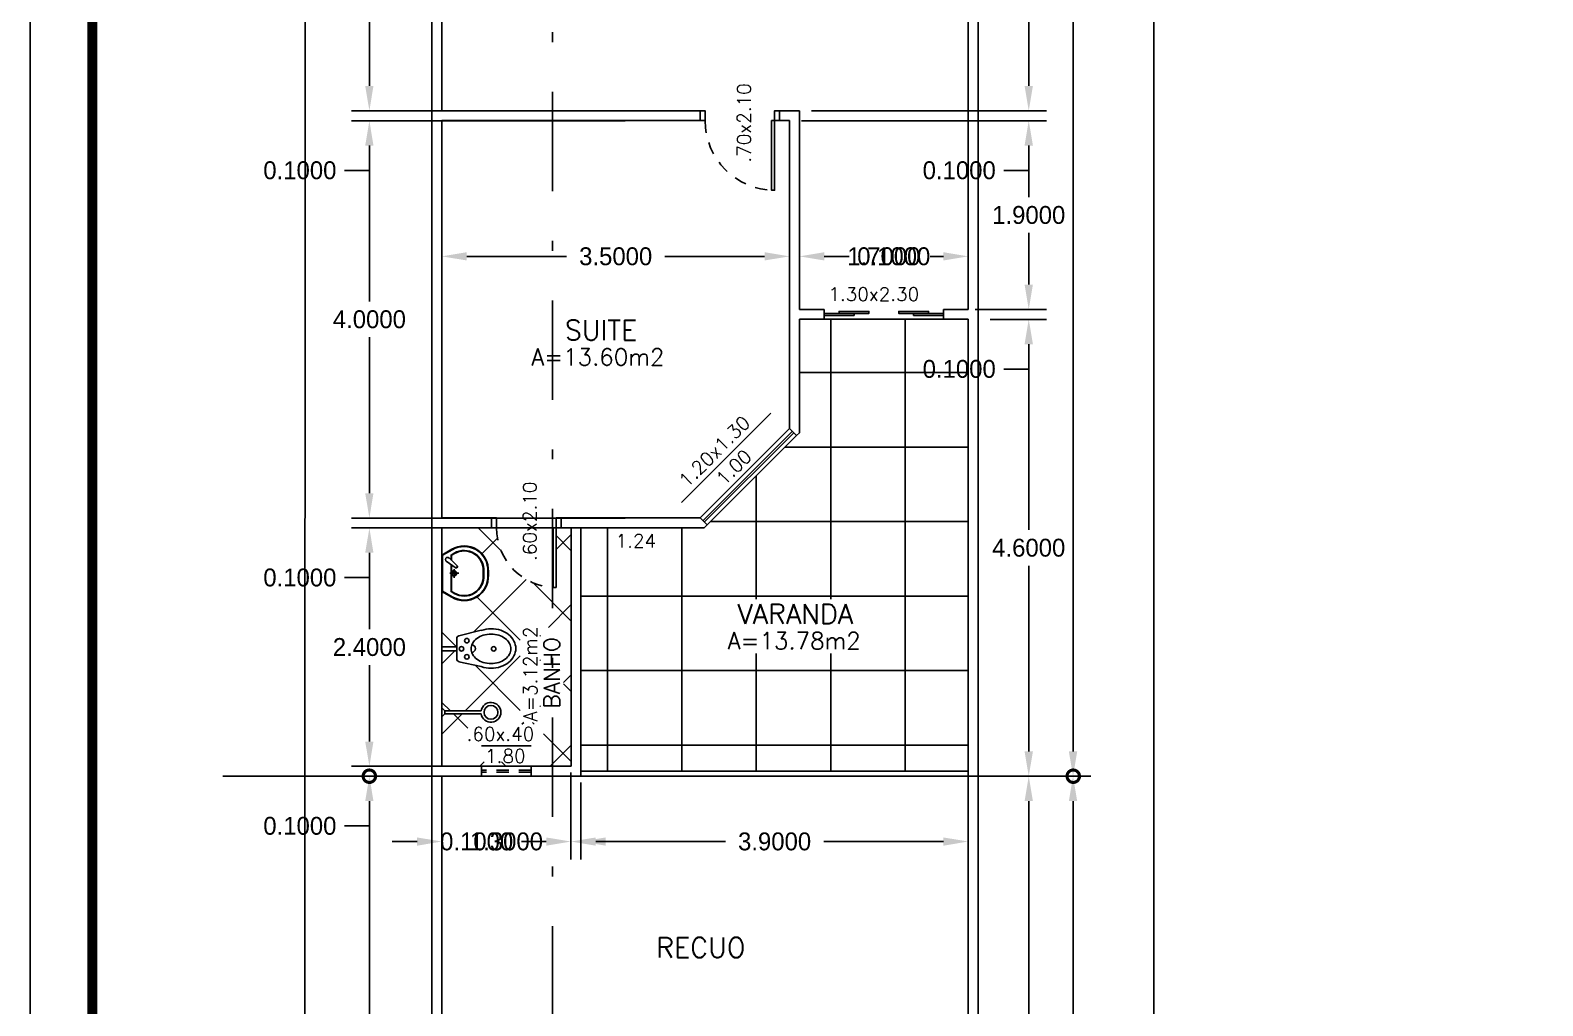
# Model space of a CAD drawing. Extents: x 1223 to 2114, y 507 to 973.
# Drawn here: x 1573.04 to 1588.27, y 616 to 625.83 of the extents above; entities that cross this region are included whole.
import ezdxf

# ---------------------------------------------------------------- set-up
doc = ezdxf.new("R2010")
doc.units = 0
doc.header["$MEASUREMENT"] = 0
doc.linetypes.add('DASHDOTX2', pattern=[2, 1, -0.5, 0, -0.5])
doc.linetypes.add('HIDDEN2', pattern=[0.1875, 0.125, -0.0625])
doc.layers.get('0').update_dxf_attribs({"linetype": 'CONTINUOUS'})
doc.layers.get('DEFPOINTS').update_dxf_attribs({"linetype": 'CONTINUOUS'})
for name, color, linetype in [('BANHO_COZINHA', 7, 'CONTINUOUS'), ('JANELAS', 8, 'CONTINUOUS'), ('PAREDE', 2, 'CONTINUOUS'), ('PORTAS', 4, 'CONTINUOUS'), ('PROJECAO', 7, 'HIDDEN2'), ('REBAIXO', 8, 'CONTINUOUS')]:
    doc.layers.add(name, color=color, linetype=linetype)
doc.styles.add('PADRAO_TXT', font='romans.shx')
doc.dimstyles.get("Standard").update_dxf_attribs({"dimtxt": 0.18, "dimasz": 0.18, "dimexe": 0.18, "dimexo": 0.0625, "dimgap": 0.09, "dimtad": 0, "dimtih": 1, "dimtoh": 1, "dimdec": 4, "dimzin": 0, "dimdsep": 46, "dimtxsty": 'Standard', "dimcen": 0.09, "dimadec": 0, "dimazin": 0, "dimtfac": 1, "dimtdec": 4, "dimtofl": 0, "dimtmove": 0, "dimatfit": 3, "dimfxl": 0, "dimtolj": 1, "dimtzin": 0, "dimarcsym": 0})

# ---------------------------------------------------------------- blocks, each defined once
blk = doc.blocks.new('*D523')
at = {"layer": 'DEFPOINTS', "color": 0, "transparency": 16777216}
for p in [(1580.847, 625.015), (1580.747, 624.915), (1583.098, 624.915)]:
    blk.add_point(p, dxfattribs=at)
at = {"layer": 'PAREDE', "color": 7, "lineweight": -2, "transparency": 16777216}
for p, q in [((1583.098, 625.265), (1583.098, 625.515)), ((1583.098, 624.665), (1583.098, 624.415)), ((1583.098, 624.415), (1582.848, 624.415))]:
    blk.add_line(p, q, dxfattribs=at)
at = {"layer": 'PAREDE', "color": 0, "lineweight": -2, "transparency": 16777216}
for p, q in [((1580.909, 625.015), (1583.278, 625.015)), ((1580.809, 624.915), (1583.278, 624.915))]:
    blk.add_line(p, q, dxfattribs=at)
at = {"layer": 'PAREDE', "color": 7, "transparency": 16777216}
for points in [[(1583.056, 625.265), (1583.14, 625.265), (1583.098, 625.015)], [(1583.056, 624.665), (1583.14, 624.665), (1583.098, 624.915)]]:
    blk.add_solid(points, dxfattribs=at)
at = {"layer": 'PAREDE', "color": 0, "transparency": 16777216, "insert": (1582.398, 624.415), "char_height": 0.18, "attachment_point": 5}
blk.add_mtext('\\A1;0.1000', dxfattribs=at)
blk = doc.blocks.new('*D524')
at = {"layer": 'DEFPOINTS', "color": 0, "transparency": 16777216}
for p in [(1580.747, 624.915), (1582.497, 623.015), (1583.098, 623.015)]:
    blk.add_point(p, dxfattribs=at)
at = {"layer": 'PAREDE', "color": 0, "lineweight": -2, "transparency": 16777216}
for p, q in [((1580.809, 624.915), (1583.278, 624.915)), ((1582.559, 623.015), (1583.278, 623.015))]:
    blk.add_line(p, q, dxfattribs=at)
at = {"layer": 'PAREDE', "color": 7, "lineweight": -2, "transparency": 16777216}
for p, q in [((1583.098, 624.665), (1583.098, 624.145)), ((1583.098, 623.265), (1583.098, 623.785))]:
    blk.add_line(p, q, dxfattribs=at)
at = {"layer": 'PAREDE', "color": 7, "transparency": 16777216}
for points in [[(1583.056, 624.665), (1583.14, 624.665), (1583.098, 624.915)], [(1583.056, 623.265), (1583.14, 623.265), (1583.098, 623.015)]]:
    blk.add_solid(points, dxfattribs=at)
at = {"layer": 'PAREDE', "color": 0, "transparency": 16777216, "insert": (1583.098, 623.965), "char_height": 0.18, "attachment_point": 5}
blk.add_mtext('\\A1;1.9000', dxfattribs=at)
blk = doc.blocks.new('*D525')
at = {"layer": 'DEFPOINTS', "color": 0, "transparency": 16777216}
for p in [(1582.647, 628.215), (1580.847, 625.015), (1583.098, 625.015)]:
    blk.add_point(p, dxfattribs=at)
at = {"layer": 'PAREDE', "color": 0, "lineweight": -2, "transparency": 16777216}
for p, q in [((1582.709, 628.215), (1583.278, 628.215)), ((1580.909, 625.015), (1583.278, 625.015))]:
    blk.add_line(p, q, dxfattribs=at)
at = {"layer": 'PAREDE', "color": 7, "lineweight": -2, "transparency": 16777216}
for p, q in [((1583.098, 627.965), (1583.098, 626.795)), ((1583.098, 625.265), (1583.098, 626.435))]:
    blk.add_line(p, q, dxfattribs=at)
at = {"layer": 'PAREDE', "color": 7, "transparency": 16777216}
for points in [[(1583.056, 627.965), (1583.14, 627.965), (1583.098, 628.215)], [(1583.056, 625.265), (1583.14, 625.265), (1583.098, 625.015)]]:
    blk.add_solid(points, dxfattribs=at)
at = {"layer": 'PAREDE', "color": 0, "transparency": 16777216, "insert": (1583.098, 626.615), "char_height": 0.18, "attachment_point": 5}
blk.add_mtext('\\A1;3.2000', dxfattribs=at)
blk = doc.blocks.new('*D527')
at = {"layer": 'DEFPOINTS', "color": 0, "transparency": 16777216}
for p in [(1579.389, 630.615), (1576.459, 625.015), (1578.439, 625.015)]:
    blk.add_point(p, dxfattribs=at)
at = {"layer": 'PAREDE', "color": 0, "lineweight": -2, "transparency": 16777216}
for p, q in [((1579.327, 630.615), (1576.279, 630.615)), ((1578.377, 625.015), (1576.279, 625.015))]:
    blk.add_line(p, q, dxfattribs=at)
at = {"layer": 'PAREDE', "color": 7, "lineweight": -2, "transparency": 16777216}
for p, q in [((1576.459, 630.365), (1576.459, 627.995)), ((1576.459, 625.265), (1576.459, 627.635))]:
    blk.add_line(p, q, dxfattribs=at)
at = {"layer": 'PAREDE', "color": 7, "transparency": 16777216}
for points in [[(1576.417, 630.365), (1576.5, 630.365), (1576.459, 630.615)], [(1576.417, 625.265), (1576.5, 625.265), (1576.459, 625.015)]]:
    blk.add_solid(points, dxfattribs=at)
at = {"layer": 'PAREDE', "color": 0, "transparency": 16777216, "insert": (1576.459, 627.815), "char_height": 0.18, "attachment_point": 5}
blk.add_mtext('\\A1;5.6000', dxfattribs=at)
blk = doc.blocks.new('*D530')
at = {"layer": 'DEFPOINTS', "color": 0, "transparency": 16777216}
for p in [(1578.589, 618.315), (1582.489, 618.315), (1578.589, 617.658)]:
    blk.add_point(p, dxfattribs=at)
at = {"layer": 'PAREDE', "color": 0, "lineweight": -2, "transparency": 16777216}
for p, q in [((1578.589, 618.253), (1578.589, 617.478)), ((1582.489, 618.253), (1582.489, 617.478))]:
    blk.add_line(p, q, dxfattribs=at)
at = {"layer": 'PAREDE', "color": 7, "lineweight": -2, "transparency": 16777216}
for p, q in [((1578.839, 617.658), (1580.044, 617.658)), ((1582.239, 617.658), (1581.034, 617.658))]:
    blk.add_line(p, q, dxfattribs=at)
at = {"layer": 'PAREDE', "color": 7, "transparency": 16777216}
for points in [[(1578.839, 617.699), (1578.839, 617.616), (1578.589, 617.658)], [(1582.239, 617.699), (1582.239, 617.616), (1582.489, 617.658)]]:
    blk.add_solid(points, dxfattribs=at)
at = {"layer": 'PAREDE', "color": 0, "transparency": 16777216, "insert": (1580.539, 617.658), "char_height": 0.18, "attachment_point": 5}
blk.add_mtext('\\A1;3.9000', dxfattribs=at)
blk = doc.blocks.new('*D536')
at = {"layer": 'DEFPOINTS', "color": 0, "transparency": 16777216}
for p in [(1582.647, 622.915), (1582.211, 618.315), (1583.098, 618.315)]:
    blk.add_point(p, dxfattribs=at)
at = {"layer": 'PAREDE', "color": 0, "lineweight": -2, "transparency": 16777216}
for p, q in [((1582.709, 622.915), (1583.278, 622.915)), ((1582.274, 618.315), (1583.278, 618.315))]:
    blk.add_line(p, q, dxfattribs=at)
at = {"layer": 'PAREDE', "color": 7, "lineweight": -2, "transparency": 16777216}
for p, q in [((1583.098, 622.665), (1583.098, 620.795)), ((1583.098, 618.565), (1583.098, 620.435))]:
    blk.add_line(p, q, dxfattribs=at)
at = {"layer": 'PAREDE', "color": 7, "transparency": 16777216}
for points in [[(1583.056, 622.665), (1583.14, 622.665), (1583.098, 622.915)], [(1583.056, 618.565), (1583.14, 618.565), (1583.098, 618.315)]]:
    blk.add_solid(points, dxfattribs=at)
at = {"layer": 'PAREDE', "color": 0, "transparency": 16777216, "insert": (1583.098, 620.615), "char_height": 0.18, "attachment_point": 5}
blk.add_mtext('\\A1;4.6000', dxfattribs=at)
blk = doc.blocks.new('_DOTSMALL')
at = {"color": 0, "linetype": 'ByBlock', "const_width": 0.5}
blk.add_lwpolyline([(-0.0625, 0, 1), (0.0625, 0, 1)], format="xyb", close=True, dxfattribs=at)
blk = doc.blocks.new('*D540')
at = {"layer": 'DEFPOINTS', "color": 0, "transparency": 16777216}
for p in [(1582.497, 623.015), (1582.647, 622.915), (1583.098, 622.915)]:
    blk.add_point(p, dxfattribs=at)
at = {"layer": 'PAREDE', "color": 7, "lineweight": -2, "transparency": 16777216}
for p, q in [((1583.098, 623.265), (1583.098, 623.515)), ((1583.098, 622.665), (1583.098, 622.415)), ((1583.098, 622.415), (1582.848, 622.415))]:
    blk.add_line(p, q, dxfattribs=at)
at = {"layer": 'PAREDE', "color": 0, "lineweight": -2, "transparency": 16777216}
for p, q in [((1582.559, 623.015), (1583.278, 623.015)), ((1582.709, 622.915), (1583.278, 622.915))]:
    blk.add_line(p, q, dxfattribs=at)
at = {"layer": 'PAREDE', "color": 7, "transparency": 16777216}
for points in [[(1583.056, 623.265), (1583.14, 623.265), (1583.098, 623.015)], [(1583.056, 622.665), (1583.14, 622.665), (1583.098, 622.915)]]:
    blk.add_solid(points, dxfattribs=at)
at = {"layer": 'PAREDE', "color": 0, "transparency": 16777216, "insert": (1582.398, 622.415), "char_height": 0.18, "attachment_point": 5}
blk.add_mtext('\\A1;0.1000', dxfattribs=at)
blk = doc.blocks.new('*D551')
at = {"layer": 'DEFPOINTS', "color": 0, "transparency": 16777216}
for p in [(1579.096, 620.915), (1576.459, 620.815), (1579.21, 620.815)]:
    blk.add_point(p, dxfattribs=at)
at = {"layer": 'PAREDE', "color": 7, "lineweight": -2, "transparency": 16777216}
for p, q in [((1576.459, 621.165), (1576.459, 621.415)), ((1576.459, 620.565), (1576.459, 620.315)), ((1576.459, 620.315), (1576.209, 620.315))]:
    blk.add_line(p, q, dxfattribs=at)
at = {"layer": 'PAREDE', "color": 0, "lineweight": -2, "transparency": 16777216}
for p, q in [((1579.034, 620.915), (1576.279, 620.915)), ((1579.147, 620.815), (1576.279, 620.815))]:
    blk.add_line(p, q, dxfattribs=at)
at = {"layer": 'PAREDE', "color": 7, "transparency": 16777216}
for points in [[(1576.417, 621.165), (1576.5, 621.165), (1576.459, 620.915)], [(1576.417, 620.565), (1576.5, 620.565), (1576.459, 620.815)]]:
    blk.add_solid(points, dxfattribs=at)
at = {"layer": 'PAREDE', "color": 0, "transparency": 16777216, "insert": (1575.759, 620.315), "char_height": 0.18, "attachment_point": 5}
blk.add_mtext('\\A1;0.1000', dxfattribs=at)
blk = doc.blocks.new('*D552')
at = {"layer": 'DEFPOINTS', "color": 0, "transparency": 16777216}
for p in [(1579.096, 624.915), (1576.459, 620.915), (1579.096, 620.915)]:
    blk.add_point(p, dxfattribs=at)
at = {"layer": 'PAREDE', "color": 0, "lineweight": -2, "transparency": 16777216}
for p, q in [((1579.034, 624.915), (1576.279, 624.915)), ((1579.034, 620.915), (1576.279, 620.915))]:
    blk.add_line(p, q, dxfattribs=at)
at = {"layer": 'PAREDE', "color": 7, "lineweight": -2, "transparency": 16777216}
for p, q in [((1576.459, 624.665), (1576.459, 623.095)), ((1576.459, 621.165), (1576.459, 622.735))]:
    blk.add_line(p, q, dxfattribs=at)
at = {"layer": 'PAREDE', "color": 7, "transparency": 16777216}
for points in [[(1576.417, 624.665), (1576.5, 624.665), (1576.459, 624.915)], [(1576.417, 621.165), (1576.5, 621.165), (1576.459, 620.915)]]:
    blk.add_solid(points, dxfattribs=at)
at = {"layer": 'PAREDE', "color": 0, "transparency": 16777216, "insert": (1576.459, 622.915), "char_height": 0.18, "attachment_point": 5}
blk.add_mtext('\\A1;4.0000', dxfattribs=at)
blk = doc.blocks.new('*D557')
at = {"layer": 'DEFPOINTS', "color": 0, "transparency": 16777216}
for p in [(1579.21, 620.815), (1576.459, 618.415), (1578.489, 618.415)]:
    blk.add_point(p, dxfattribs=at)
at = {"layer": 'PAREDE', "color": 0, "lineweight": -2, "transparency": 16777216}
for p, q in [((1579.147, 620.815), (1576.279, 620.815)), ((1578.427, 618.415), (1576.279, 618.415))]:
    blk.add_line(p, q, dxfattribs=at)
at = {"layer": 'PAREDE', "color": 7, "lineweight": -2, "transparency": 16777216}
for p, q in [((1576.459, 620.565), (1576.459, 619.795)), ((1576.459, 618.665), (1576.459, 619.435))]:
    blk.add_line(p, q, dxfattribs=at)
at = {"layer": 'PAREDE', "color": 7, "transparency": 16777216}
for points in [[(1576.417, 620.565), (1576.5, 620.565), (1576.459, 620.815)], [(1576.417, 618.665), (1576.5, 618.665), (1576.459, 618.415)]]:
    blk.add_solid(points, dxfattribs=at)
at = {"layer": 'PAREDE', "color": 0, "transparency": 16777216, "insert": (1576.459, 619.615), "char_height": 0.18, "attachment_point": 5}
blk.add_mtext('\\A1;2.4000', dxfattribs=at)
blk = doc.blocks.new('*D558')
at = {"layer": 'DEFPOINTS', "color": 0, "transparency": 16777216}
for p in [(1578.489, 618.415), (1578.589, 618.315), (1578.489, 617.658)]:
    blk.add_point(p, dxfattribs=at)
at = {"layer": 'PAREDE', "color": 0, "lineweight": -2, "transparency": 16777216}
for p, q in [((1578.489, 618.353), (1578.489, 617.478)), ((1578.589, 618.253), (1578.589, 617.478))]:
    blk.add_line(p, q, dxfattribs=at)
at = {"layer": 'PAREDE', "color": 7, "lineweight": -2, "transparency": 16777216}
for p, q in [((1578.239, 617.658), (1577.989, 617.658)), ((1578.839, 617.658), (1579.089, 617.658))]:
    blk.add_line(p, q, dxfattribs=at)
at = {"layer": 'PAREDE', "color": 7, "transparency": 16777216}
for points in [[(1578.239, 617.699), (1578.239, 617.616), (1578.489, 617.658)], [(1578.839, 617.699), (1578.839, 617.616), (1578.589, 617.658)]]:
    blk.add_solid(points, dxfattribs=at)
at = {"layer": 'PAREDE', "color": 0, "transparency": 16777216, "insert": (1577.539, 617.658), "char_height": 0.18, "attachment_point": 5}
blk.add_mtext('\\A1;0.1000', dxfattribs=at)
blk = doc.blocks.new('LAVAT2')
at = {"layer": 'BANHO_COZINHA'}
for p, q in [((-0.154, 0.073), (-0.07, 0.157)), ((-0.053, 0.143), (-0.07, 0.157)), ((0, 0.079), (0, 0.17)), ((-0.121, 0.042), (-0.053, 0.143)), ((-0.042, 0.122), (0.045, 0.122))]:
    blk.add_line(p, q, dxfattribs=at)
for points in [[(-0.019, 0.468), (0.019, 0.468, -0.595397), (0.242, 0.101), (0.184, 0), (-0.184, 0), (-0.242, 0.101, -0.595397)], [(-0.019, 0.462), (0.019, 0.462, -0.59561), (0.237, 0.104), (0.181, 0.006), (-0.181, 0.006), (-0.237, 0.104, -0.59561)]]:
    blk.add_lwpolyline(points, format="xyb", close=True, dxfattribs=at)
for points in [[(-0.135, 0.092), (-0.184, 0.092), (-0.203, 0.124, -0.598795), (-0.019, 0.422), (0.019, 0.422, -0.599099), (0.203, 0.124), (0.184, 0.092), (-0.088, 0.092)], [(-0.13, 0.097), (-0.182, 0.097), (-0.199, 0.126, -0.599051), (-0.019, 0.417), (0.019, 0.417, -0.599358), (0.199, 0.126), (0.182, 0.097), (-0.084, 0.097)], [(-0.153, 0.074, 1.201911), (-0.117, 0.048, 1.201911)]]:
    blk.add_lwpolyline(points, format="xyb", dxfattribs=at)
for radius in [0.0263, 0.0209]:
    blk.add_circle((0, 0.122), radius, dxfattribs=at)
blk.add_arc((-0.065, 0.146), 0.012, 346.1488, 114.5815, dxfattribs=at)
blk = doc.blocks.new('CHUV')
at = {"layer": 'BANHO_COZINHA'}
for p, q in [((0, 0.045), (0, -0.045)), ((0.03, 0.015), (0, 0.045)), ((0.395, 0.015), (0.03, 0.015)), ((0.03, -0.015), (0.03, 0.015)), ((0, -0.045), (0.03, -0.015)), ((0.03, -0.015), (0.395, -0.015))]:
    blk.add_line(p, q, dxfattribs=at)
blk.add_circle((0.494, 0.001), 0.07, dxfattribs=at)
blk.add_arc((0.494, 0.001), 0.1, 189.1456, 171.891, dxfattribs=at)
blk = doc.blocks.new('BIDE')
at = {"layer": 'BANHO_COZINHA'}
for p, q in [((-0.19, 0.397), (-0.134, 0.171)), ((0.176, 0.397), (0.127, 0.172)), ((-0.105, 0.149), (0.097, 0.149)), ((-0.023, 0.149), (-0.023, -0.001)), ((0.017, 0.149), (0.017, -0.001))]:
    blk.add_line(p, q, dxfattribs=at)
blk.add_lwpolyline([(0.176, 0.396, 0.00058), (0.176, 0.397, 0.07973), (0.192, 0.495, 0.07973), (0.176, 0.593, 0.088644), (0.134, 0.671, 0.105072), (0.067, 0.726, 0.120616), (-0.007, 0.744, 0.120616), (-0.081, 0.726, 0.105072), (-0.147, 0.671, 0.088644), (-0.19, 0.593, 0.07973), (-0.206, 0.495, 0.07973)], format="xyb", dxfattribs=at)
blk.add_lwpolyline([(-0.152, 0.495, 0.074892), (-0.14, 0.416, 0.085397), (-0.109, 0.353, 0.106179), (-0.058, 0.309, 0.127661), (-0.003, 0.295, 0.127661), (0.051, 0.309, 0.106179), (0.102, 0.353, 0.085397), (0.133, 0.416, 0.074892), (0.145, 0.495, 0.074892), (0.133, 0.573, 0.085397), (0.102, 0.636, 0.106179), (0.051, 0.68, 0.127661), (-0.003, 0.694, 0.127661), (-0.058, 0.68, 0.106179), (-0.109, 0.636, 0.085397), (-0.14, 0.573, 0.074892)], format="xyb", close=True, dxfattribs=at)
for centre in [(-0.004, 0.522), (-0.085, 0.251), (-0.004, 0.197), (0.077, 0.251)]:
    blk.add_circle(centre, 0.0226, dxfattribs=at)
for centre, radius, start, end in [((0.108, 0.495), 0.313, 180, 198.2342), ((0.051, 0.476), 0.254, 198.2342, 198.3671), ((-0.006, 0.297), 0.04, 5.7973, 171.7626), ((-0.105, 0.179), 0.03, 193.9353, 270), ((0.097, 0.179), 0.03, 270, 347.5928)]:
    blk.add_arc(centre, radius, start, end, dxfattribs=at)
blk = doc.blocks.new('*D560')
at = {"layer": 'DEFPOINTS', "color": 0, "transparency": 16777216}
for p in [(1576.459, 618.315), (1578.489, 618.415), (1578.589, 618.315)]:
    blk.add_point(p, dxfattribs=at)
at = {"layer": 'PAREDE', "color": 7, "lineweight": -2, "transparency": 16777216}
for p, q in [((1576.459, 618.665), (1576.459, 618.915)), ((1576.459, 618.065), (1576.459, 617.815)), ((1576.459, 617.815), (1576.209, 617.815))]:
    blk.add_line(p, q, dxfattribs=at)
at = {"layer": 'PAREDE', "color": 0, "lineweight": -2, "transparency": 16777216}
for p, q in [((1578.427, 618.415), (1576.279, 618.415)), ((1578.527, 618.315), (1576.279, 618.315))]:
    blk.add_line(p, q, dxfattribs=at)
at = {"layer": 'PAREDE', "color": 7, "transparency": 16777216}
for points in [[(1576.417, 618.665), (1576.5, 618.665), (1576.459, 618.415)], [(1576.417, 618.065), (1576.5, 618.065), (1576.459, 618.315)]]:
    blk.add_solid(points, dxfattribs=at)
at = {"layer": 'PAREDE', "color": 0, "transparency": 16777216, "insert": (1575.759, 617.815), "char_height": 0.18, "attachment_point": 5}
blk.add_mtext('\\A1;0.1000', dxfattribs=at)
blk = doc.blocks.new('*X202')
at = {"color": 0}
for p, q in [((1577.785, 620.584), (1577.554, 620.815)), ((1578.339, 620.597), (1578.489, 620.747)), ((1577.592, 620.556), (1577.748, 620.713)), ((1578.489, 620.588), (1578.339, 620.738)), ((1577.507, 619.765), (1578.039, 620.296)), ((1577.189, 620.154), (1577.202, 620.167)), ((1578.489, 619.881), (1578.108, 620.262)), ((1577.977, 619.685), (1577.542, 620.12)), ((1578.263, 619.814), (1578.489, 620.04)), ((1577.337, 619.618), (1577.189, 619.766)), ((1578.175, 619.726), (1578.181, 619.732)), ((1577.189, 619.447), (1577.32, 619.578)), ((1577.422, 618.973), (1577.977, 619.528)), ((1577.977, 618.978), (1577.523, 619.432)), ((1578.181, 619.481), (1578.175, 619.487)), ((1578.415, 619.259), (1578.489, 619.332)), ((1578.489, 619.173), (1578.415, 619.247)), ((1577.276, 618.973), (1577.189, 619.059)), ((1577.189, 618.74), (1577.392, 618.943)), ((1577.449, 618.8), (1577.306, 618.943)), ((1578.175, 619.019), (1578.181, 619.025)), ((1577.995, 618.839), (1578.013, 618.856)), ((1578.117, 618.839), (1578.1, 618.855)), ((1578.489, 618.466), (1578.213, 618.743)), ((1578.279, 618.415), (1578.489, 618.625)), ((1577.572, 618.415), (1577.615, 618.459)), ((1577.833, 618.415), (1577.79, 618.459))]:
    blk.add_line(p, q, dxfattribs=at)
blk = doc.blocks.new('*D561')
at = {"layer": 'DEFPOINTS', "color": 0, "transparency": 16777216}
for p in [(1577.189, 618.315), (1578.489, 618.415), (1577.189, 617.658)]:
    blk.add_point(p, dxfattribs=at)
at = {"layer": 'PAREDE', "color": 0, "lineweight": -2, "transparency": 16777216}
for p, q in [((1578.489, 618.353), (1578.489, 617.478)), ((1577.189, 618.253), (1577.189, 617.478))]:
    blk.add_line(p, q, dxfattribs=at)
at = {"layer": 'PAREDE', "color": 7, "lineweight": -2, "transparency": 16777216}
for p, q in [((1576.939, 617.658), (1576.689, 617.658)), ((1578.739, 617.658), (1578.989, 617.658))]:
    blk.add_line(p, q, dxfattribs=at)
at = {"layer": 'PAREDE', "color": 7, "transparency": 16777216}
for points in [[(1576.939, 617.699), (1576.939, 617.616), (1577.189, 617.658)], [(1578.739, 617.699), (1578.739, 617.616), (1578.489, 617.658)]]:
    blk.add_solid(points, dxfattribs=at)
at = {"layer": 'PAREDE', "color": 0, "transparency": 16777216, "insert": (1577.839, 617.658), "char_height": 0.18, "attachment_point": 5}
blk.add_mtext('\\A1;1.3000', dxfattribs=at)
blk = doc.blocks.new('*D564')
at = {"layer": 'DEFPOINTS', "color": 0, "transparency": 16777216}
for p in [(1578.439, 625.015), (1576.459, 624.915), (1578.439, 624.915)]:
    blk.add_point(p, dxfattribs=at)
at = {"layer": 'PAREDE', "color": 7, "lineweight": -2, "transparency": 16777216}
for p, q in [((1576.459, 625.265), (1576.459, 625.515)), ((1576.459, 624.665), (1576.459, 624.415)), ((1576.459, 624.415), (1576.209, 624.415))]:
    blk.add_line(p, q, dxfattribs=at)
at = {"layer": 'PAREDE', "color": 0, "lineweight": -2, "transparency": 16777216}
for p, q in [((1578.377, 625.015), (1576.279, 625.015)), ((1578.377, 624.915), (1576.279, 624.915))]:
    blk.add_line(p, q, dxfattribs=at)
at = {"layer": 'PAREDE', "color": 7, "transparency": 16777216}
for points in [[(1576.417, 625.265), (1576.5, 625.265), (1576.459, 625.015)], [(1576.417, 624.665), (1576.5, 624.665), (1576.459, 624.915)]]:
    blk.add_solid(points, dxfattribs=at)
at = {"layer": 'PAREDE', "color": 0, "transparency": 16777216, "insert": (1575.759, 624.415), "char_height": 0.18, "attachment_point": 5}
blk.add_mtext('\\A1;0.1000', dxfattribs=at)
blk = doc.blocks.new('*D567')
at = {"color": 0, "lineweight": -2, "transparency": 16777216}
for p, q in [((1577.189, 623.533), (1577.189, 623.369)), ((1580.689, 623.533), (1580.689, 623.369))]:
    blk.add_line(p, q, dxfattribs=at)
at = {"color": 7, "lineweight": -2, "transparency": 16777216}
for p, q in [((1577.439, 623.549), (1578.444, 623.549)), ((1580.439, 623.549), (1579.434, 623.549))]:
    blk.add_line(p, q, dxfattribs=at)
at = {"color": 7, "transparency": 16777216}
for points in [[(1577.439, 623.591), (1577.439, 623.508), (1577.189, 623.549)], [(1580.439, 623.591), (1580.439, 623.508), (1580.689, 623.549)]]:
    blk.add_solid(points, dxfattribs=at)
at = {"layer": 'DEFPOINTS', "color": 0, "transparency": 16777216}
for p in [(1577.189, 623.595), (1580.689, 623.595), (1580.689, 623.549)]:
    blk.add_point(p, dxfattribs=at)
at = {"color": 0, "transparency": 16777216, "insert": (1578.939, 623.549), "char_height": 0.18, "attachment_point": 5}
blk.add_mtext('\\A1;3.5000', dxfattribs=at)
blk = doc.blocks.new('*D568')
at = {"color": 0, "lineweight": -2, "transparency": 16777216}
for p, q in [((1580.789, 623.73), (1580.789, 623.369)), ((1580.689, 623.533), (1580.689, 623.369))]:
    blk.add_line(p, q, dxfattribs=at)
at = {"color": 7, "lineweight": -2, "transparency": 16777216}
for p, q in [((1580.439, 623.549), (1580.189, 623.549)), ((1581.039, 623.549), (1581.289, 623.549))]:
    blk.add_line(p, q, dxfattribs=at)
at = {"color": 7, "transparency": 16777216}
for points in [[(1580.439, 623.591), (1580.439, 623.508), (1580.689, 623.549)], [(1581.039, 623.591), (1581.039, 623.508), (1580.789, 623.549)]]:
    blk.add_solid(points, dxfattribs=at)
at = {"layer": 'DEFPOINTS', "color": 0, "transparency": 16777216}
for p in [(1580.789, 623.793), (1580.689, 623.595), (1580.789, 623.549)]:
    blk.add_point(p, dxfattribs=at)
at = {"color": 0, "transparency": 16777216, "insert": (1581.739, 623.549), "char_height": 0.18, "attachment_point": 5}
blk.add_mtext('\\A1;0.1000', dxfattribs=at)
blk = doc.blocks.new('*D569')
at = {"color": 0, "lineweight": -2, "transparency": 16777216}
for p, q in [((1580.789, 623.73), (1580.789, 623.369)), ((1582.489, 623.73), (1582.489, 623.369))]:
    blk.add_line(p, q, dxfattribs=at)
at = {"color": 7, "lineweight": -2, "transparency": 16777216}
for p, q in [((1581.039, 623.549), (1581.174, 623.549)), ((1582.239, 623.549), (1582.104, 623.549))]:
    blk.add_line(p, q, dxfattribs=at)
at = {"color": 7, "transparency": 16777216}
for points in [[(1581.039, 623.591), (1581.039, 623.508), (1580.789, 623.549)], [(1582.239, 623.591), (1582.239, 623.508), (1582.489, 623.549)]]:
    blk.add_solid(points, dxfattribs=at)
at = {"layer": 'DEFPOINTS', "color": 0, "transparency": 16777216}
for p in [(1580.789, 623.793), (1582.489, 623.793), (1582.489, 623.549)]:
    blk.add_point(p, dxfattribs=at)
at = {"color": 0, "transparency": 16777216, "insert": (1581.639, 623.549), "char_height": 0.18, "attachment_point": 5}
blk.add_mtext('\\A1;1.7000', dxfattribs=at)
blk = doc.blocks.new('*D574')
at = {"color": 0, "lineweight": -2, "transparency": 16777216}
for p, q in [((1582.116, 618.315), (1583.724, 618.315)), ((1582.652, 612.315), (1583.724, 612.315))]:
    blk.add_line(p, q, dxfattribs=at)
at = {"color": 7, "lineweight": -2, "transparency": 16777216}
for p, q in [((1583.544, 618.065), (1583.544, 615.495)), ((1583.544, 612.565), (1583.544, 615.135))]:
    blk.add_line(p, q, dxfattribs=at)
at = {"color": 7, "transparency": 16777216}
for points in [[(1583.502, 618.065), (1583.586, 618.065), (1583.544, 618.315)], [(1583.502, 612.565), (1583.586, 612.565), (1583.544, 612.315)]]:
    blk.add_solid(points, dxfattribs=at)
at = {"layer": 'DEFPOINTS', "color": 0, "transparency": 16777216}
for p in [(1582.053, 618.315), (1582.589, 612.315), (1583.544, 612.315)]:
    blk.add_point(p, dxfattribs=at)
at = {"color": 0, "transparency": 16777216, "insert": (1583.544, 615.315), "char_height": 0.18, "attachment_point": 5}
blk.add_mtext('\\A1;6.0000', dxfattribs=at)
blk = doc.blocks.new('*X206')
at = {"color": 0}
for p, q in [((1581.105, 620.099), (1581.105, 622.915)), ((1581.855, 618.365), (1581.855, 622.915)), ((1580.789, 622.379), (1582.489, 622.379)), ((1580.644, 621.629), (1582.489, 621.629)), ((1580.355, 620.099), (1580.355, 621.34)), ((1578.855, 618.365), (1578.855, 620.815)), ((1579.605, 618.365), (1579.605, 620.815)), ((1579.894, 620.879), (1582.489, 620.879)), ((1578.589, 620.129), (1582.489, 620.129)), ((1580.355, 618.365), (1580.355, 619.552)), ((1581.105, 618.365), (1581.105, 619.552)), ((1578.589, 619.379), (1582.489, 619.379)), ((1578.589, 618.629), (1582.489, 618.629))]:
    blk.add_line(p, q, dxfattribs=at)
blk = doc.blocks.new('*D575')
at = {"layer": 'DEFPOINTS', "color": 0, "transparency": 16777216}
for p in [(1582.489, 635.615), (1582.589, 618.315), (1583.544, 618.315)]:
    blk.add_point(p, dxfattribs=at)
at = {"layer": 'PAREDE', "color": 0, "lineweight": -2, "transparency": 16777216}
for p, q in [((1582.552, 635.615), (1583.724, 635.615)), ((1582.652, 618.315), (1583.724, 618.315))]:
    blk.add_line(p, q, dxfattribs=at)
at = {"layer": 'PAREDE', "color": 7, "lineweight": -2, "transparency": 16777216}
for p, q in [((1583.544, 635.365), (1583.544, 627.145)), ((1583.544, 618.565), (1583.544, 626.785))]:
    blk.add_line(p, q, dxfattribs=at)
at = {"layer": 'PAREDE', "color": 7, "transparency": 16777216}
for points in [[(1583.502, 635.365), (1583.586, 635.365), (1583.544, 635.615)], [(1583.502, 618.565), (1583.586, 618.565), (1583.544, 618.315)]]:
    blk.add_solid(points, dxfattribs=at)
at = {"layer": 'PAREDE', "color": 0, "transparency": 16777216, "insert": (1583.544, 626.965), "char_height": 0.18, "attachment_point": 5}
blk.add_mtext('\\A1;17.3000', dxfattribs=at)
blk = doc.blocks.new('*D579')
at = {"color": 0, "lineweight": -2, "transparency": 16777216}
for p, q in [((1581.67, 618.315), (1583.278, 618.315)), ((1582.205, 612.315), (1583.278, 612.315))]:
    blk.add_line(p, q, dxfattribs=at)
at = {"color": 7, "lineweight": -2, "transparency": 16777216}
for p, q in [((1583.098, 618.065), (1583.098, 615.495)), ((1583.098, 612.565), (1583.098, 615.135))]:
    blk.add_line(p, q, dxfattribs=at)
at = {"color": 7, "transparency": 16777216}
for points in [[(1583.056, 618.065), (1583.14, 618.065), (1583.098, 618.315)], [(1583.056, 612.565), (1583.14, 612.565), (1583.098, 612.315)]]:
    blk.add_solid(points, dxfattribs=at)
at = {"layer": 'DEFPOINTS', "color": 0, "transparency": 16777216}
for p in [(1581.607, 618.315), (1582.143, 612.315), (1583.098, 612.315)]:
    blk.add_point(p, dxfattribs=at)
at = {"color": 0, "transparency": 16777216, "insert": (1583.098, 615.315), "char_height": 0.18, "attachment_point": 5}
blk.add_mtext('\\A1;6.0000', dxfattribs=at)
blk = doc.blocks.new('*D580')
at = {"layer": 'DEFPOINTS', "color": 0, "transparency": 16777216}
for p in [(1574.921, 618.315), (1576.459, 618.315), (1577.189, 612.315)]:
    blk.add_point(p, dxfattribs=at)
at = {"layer": 'PAREDE', "color": 0, "lineweight": -2, "transparency": 16777216}
for p, q in [((1574.984, 618.315), (1576.639, 618.315)), ((1577.127, 612.315), (1576.279, 612.315))]:
    blk.add_line(p, q, dxfattribs=at)
at = {"layer": 'PAREDE', "color": 7, "lineweight": -2, "transparency": 16777216}
for p, q in [((1576.459, 618.065), (1576.459, 615.495)), ((1576.459, 612.565), (1576.459, 615.135))]:
    blk.add_line(p, q, dxfattribs=at)
at = {"layer": 'PAREDE', "color": 7, "transparency": 16777216}
for points in [[(1576.417, 618.065), (1576.5, 618.065), (1576.459, 618.315)], [(1576.417, 612.565), (1576.5, 612.565), (1576.459, 612.315)]]:
    blk.add_solid(points, dxfattribs=at)
at = {"layer": 'PAREDE', "color": 0, "transparency": 16777216, "insert": (1576.459, 615.315), "char_height": 0.18, "attachment_point": 5}
blk.add_mtext('\\A1;6.0000', dxfattribs=at)
blk = doc.blocks.new('*D582')
at = {"layer": 'DEFPOINTS', "color": 0, "transparency": 16777216}
for p in [(1582.589, 641.115), (1584.356, 641.115), (1582.589, 612.215)]:
    blk.add_point(p, dxfattribs=at)
at = {"layer": 'PAREDE', "color": 0, "lineweight": -2, "transparency": 16777216}
for p, q in [((1582.652, 641.115), (1584.536, 641.115)), ((1582.652, 612.215), (1584.536, 612.215))]:
    blk.add_line(p, q, dxfattribs=at)
at = {"layer": 'PAREDE', "color": 7, "lineweight": -2, "transparency": 16777216}
for p, q in [((1584.356, 640.935), (1584.356, 626.845)), ((1584.356, 612.395), (1584.356, 626.485))]:
    blk.add_line(p, q, dxfattribs=at)
at = {"layer": 'PAREDE', "color": 7, "transparency": 16777216}
for points in [[(1584.326, 640.935), (1584.386, 640.935), (1584.356, 641.115)], [(1584.326, 612.395), (1584.386, 612.395), (1584.356, 612.215)]]:
    blk.add_solid(points, dxfattribs=at)
at = {"layer": 'PAREDE', "color": 0, "transparency": 16777216, "insert": (1584.356, 626.665), "char_height": 0.18, "attachment_point": 5}
blk.add_mtext('\\A1;28.9000', dxfattribs=at)
blk = doc.blocks.new('*D583')
at = {"layer": 'DEFPOINTS', "color": 0, "transparency": 16777216}
for p in [(1577.1, 641.664), (1575.806, 612.216), (1577.089, 612.215)]:
    blk.add_point(p, dxfattribs=at)
at = {"layer": 'PAREDE', "color": 0, "lineweight": -2, "transparency": 16777216}
for p, q in [((1577.037, 641.664), (1575.637, 641.665)), ((1577.027, 612.215), (1575.626, 612.216))]:
    blk.add_line(p, q, dxfattribs=at)
at = {"layer": 'PAREDE', "color": 7, "lineweight": -2, "transparency": 16777216}
for p, q in [((1575.817, 641.485), (1575.812, 627.12)), ((1575.806, 612.396), (1575.812, 626.76))]:
    blk.add_line(p, q, dxfattribs=at)
at = {"layer": 'PAREDE', "color": 7, "transparency": 16777216}
for points in [[(1575.787, 641.485), (1575.847, 641.485), (1575.817, 641.665)], [(1575.776, 612.396), (1575.836, 612.396), (1575.806, 612.216)]]:
    blk.add_solid(points, dxfattribs=at)
at = {"layer": 'PAREDE', "color": 0, "transparency": 16777216, "insert": (1575.812, 626.94), "char_height": 0.18, "attachment_point": 5}
blk.add_mtext('\\A1;29.4489', dxfattribs=at)

msp = doc.modelspace()

# ---------------------------------------------------------------- linework, layer by layer
msp.add_lwpolyline([(1599.29431, 606.00545), (1573.04431, 606.00545), (1573.04431, 643.13045), (1599.29431, 643.13045)], close=True)
at = {"const_width": 0.1}
msp.add_lwpolyline([(1597.79431, 606.63045), (1573.66931, 606.63045), (1573.66931, 642.50545), (1597.79431, 642.50545)], close=True, dxfattribs=at)
at = {"layer": 'JANELAS'}
for p, q in [((1582.23905, 622.91547), (1581.03905, 622.91547)), ((1580.50115, 621.97025), (1579.60115, 621.07025)), ((1580.71733, 621.78719), (1579.81733, 620.88719)), ((1580.73147, 621.77304), (1579.83147, 620.87304)), ((1578.30905, 620.81547), (1577.73905, 620.81547)), ((1578.08905, 618.6215), (1577.58905, 618.6215)), ((1578.08905, 618.41547), (1577.58905, 618.41547)), ((1578.08905, 618.31547), (1577.58905, 618.31547))]:
    msp.add_line(p, q, dxfattribs=at)
at = {"layer": 'PAREDE'}
for p, q in [((1577.08905, 612.21547), (1577.08905, 641.66547)), ((1582.58905, 612.21547), (1582.58905, 641.11547)), ((1577.18905, 625.01547), (1577.18905, 634.21547)), ((1582.48905, 623.01547), (1582.48905, 628.21547)), ((1577.18905, 625.01547), (1579.78905, 625.01547)), ((1579.78905, 624.91547), (1579.78905, 625.01547)), ((1580.58905, 625.01547), (1580.78905, 625.01547)), ((1580.58905, 624.91547), (1580.58905, 625.01547)), ((1580.78905, 625.01547), (1580.78905, 623.01547)), ((1577.18905, 620.91547), (1577.18905, 624.91547)), ((1577.18905, 624.91547), (1579.78905, 624.91547)), ((1580.58905, 624.91547), (1580.68905, 624.91547)), ((1580.68905, 621.81547), (1580.68905, 624.91547)), ((1580.78905, 623.01547), (1581.03905, 623.01547)), ((1580.78905, 622.91547), (1580.78905, 621.77405)), ((1580.78905, 622.91547), (1581.03905, 622.91547)), ((1581.03905, 623.01547), (1581.03905, 622.91547)), ((1582.23905, 623.01547), (1582.23905, 622.91547)), ((1582.23905, 623.01547), (1582.48905, 623.01547)), ((1582.23905, 622.91547), (1582.48905, 622.91547)), ((1582.48905, 612.21547), (1582.48905, 622.91547)), ((1580.75976, 621.74476), (1580.68905, 621.81547)), ((1580.78905, 621.77405), (1580.75976, 621.74476)), ((1577.18905, 620.91547), (1577.68905, 620.91547)), ((1577.68905, 620.81547), (1577.68905, 620.91547)), ((1578.38905, 620.91547), (1578.58905, 620.91547)), ((1578.38905, 620.81547), (1578.38905, 620.91547)), ((1579.78905, 620.91547), (1578.58905, 620.91547)), ((1579.85976, 620.84476), (1579.78905, 620.91547)), ((1577.18905, 620.81547), (1577.68905, 620.81547)), ((1577.18905, 618.41547), (1577.18905, 620.81547)), ((1578.38905, 620.81547), (1578.48905, 620.81547)), ((1578.48905, 620.81547), (1578.48905, 618.41547)), ((1578.58905, 620.81547), (1579.83047, 620.81547)), ((1578.58905, 620.81547), (1578.58905, 618.31547)), ((1579.83047, 620.81547), (1579.85976, 620.84476)), ((1577.18905, 618.41547), (1577.58905, 618.41547)), ((1577.18905, 618.31547), (1577.58905, 618.31547)), ((1577.18905, 612.31547), (1577.18905, 618.31547)), ((1577.58905, 618.41547), (1577.58905, 618.31547)), ((1578.08905, 618.41547), (1578.48905, 618.41547)), ((1578.08905, 618.41547), (1578.08905, 618.31547)), ((1578.08905, 618.31547), (1578.58905, 618.31547))]:
    msp.add_line(p, q, dxfattribs=at)
at = {"layer": 'PORTAS'}
for p, q in [((1580.68905, 621.81547), (1579.78905, 620.91547)), ((1580.75976, 621.74476), (1579.85976, 620.84476))]:
    msp.add_line(p, q, dxfattribs=at)
for points in [[(1579.78905, 624.91547), (1579.83905, 624.91547), (1579.83905, 625.01547), (1579.78905, 625.01547)], [(1580.58905, 624.91547), (1580.53905, 624.91547), (1580.53905, 625.01547), (1580.58905, 625.01547)], [(1577.68905, 620.81547), (1577.73905, 620.81547), (1577.73905, 620.91547), (1577.68905, 620.91547)], [(1578.38905, 620.81547), (1578.33905, 620.81547), (1578.33905, 620.91547), (1578.38905, 620.91547)]]:
    msp.add_lwpolyline(points, dxfattribs=at)
for points in [[(1580.53905, 624.91547), (1580.53905, 624.21547), (1580.50905, 624.21547), (1580.50905, 624.91547)], [(1581.03905, 622.97547), (1581.33905, 622.97547), (1581.33905, 622.95547), (1581.03905, 622.95547)], [(1581.18905, 622.97547), (1581.48905, 622.97547), (1581.48905, 622.99547), (1581.18905, 622.99547)], [(1582.08905, 622.97547), (1581.78905, 622.97547), (1581.78905, 622.99547), (1582.08905, 622.99547)], [(1582.23905, 622.97547), (1581.93905, 622.97547), (1581.93905, 622.95547), (1582.23905, 622.95547)], [(1578.33905, 620.81547), (1578.33905, 620.21547), (1578.30905, 620.21547), (1578.30905, 620.81547)]]:
    msp.add_lwpolyline(points, close=True, dxfattribs=at)
at = {"layer": 'PROJECAO', "linetype": 'DASHDOTX2'}
msp.add_line((1578.30143, 642.00641), (1578.30143, 608.09274), dxfattribs=at)
at = {"layer": 'PROJECAO'}
for p, q in [((1578.08905, 618.37547), (1577.58905, 618.37547)), ((1578.08905, 618.35547), (1577.58905, 618.35547))]:
    msp.add_line(p, q, dxfattribs=at)
for centre, radius in [((1580.53905, 624.91547), 0.7), ((1578.33905, 620.81547), 0.6)]:
    msp.add_arc(centre, radius, 180, 270, dxfattribs=at)
at = {"layer": 'REBAIXO'}
for p, q in [((1578.58905, 618.36547), (1582.48905, 618.36547)), ((1578.58905, 618.31547), (1582.48905, 618.31547))]:
    msp.add_line(p, q, dxfattribs=at)

# ---------------------------------------------------------------- block references
at = {"color": 7, "xscale": -0.25, "yscale": 0.25, "zscale": 0.25, "rotation": 270}
msp.add_blockref('_DOTSMALL', (1576.4586, 618.31547), dxfattribs=at)
at = {"layer": 'JANELAS', "linetype": 'Continuous'}
msp.add_blockref('*X202', (0, 0), dxfattribs=at)
at = {"layer": 'PAREDE', "rotation": 270}
for name, p in [('LAVAT2', (1577.18905, 620.35853)), ('BIDE', (1577.18905, 619.59456))]:
    msp.add_blockref(name, p, dxfattribs=at)
at = {"layer": 'PAREDE'}
msp.add_blockref('CHUV', (1577.18905, 618.95751), dxfattribs=at)
at = {"layer": 'PAREDE', "color": 7, "xscale": -0.25, "yscale": 0.25, "zscale": 0.25, "rotation": 90}
msp.add_blockref('_DOTSMALL', (1583.54624, 618.31547), dxfattribs=at)
at = {"layer": 'REBAIXO', "linetype": 'Continuous'}
msp.add_blockref('*X206', (0, 0), dxfattribs=at)

# ---------------------------------------------------------------- texts
at = {"layer": 'JANELAS', "style": 'PADRAO_TXT'}
for s, rotation, p in [('.70x2.10', 90, (1580.29883, 624.4932)), ('1.20x1.30', 45, (1579.65858, 621.21323)), ('1.00', 45, (1580.03285, 621.23257)), ('.60x2.10', 90, (1578.14214, 620.48303)), ('A=3.12m2', 90, (1578.1473, 618.86605))]:
    msp.add_text(s, height=0.136, rotation=rotation, dxfattribs=at).set_placement(p)
for s, height, p in [('1.30x2.30', 0.136, (1581.08014, 623.10053)), ('A=13.60m2', 0.17, (1578.08939, 622.45098)), ('1.24', 0.136, (1578.9378, 620.61689)), ('A=13.78m2', 0.17, (1580.06628, 619.59424)), ('.60x.40', 0.136, (1577.4375, 618.67239)), ('1.80', 0.136, (1577.62392, 618.45138))]:
    msp.add_text(s, height=height, dxfattribs=at).set_placement(p)
at = {"layer": 'PAREDE', "style": 'PADRAO_TXT'}
for s, p in [('SUITE', (1578.42701, 622.70598)), ('VARANDA', (1580.16396, 619.84924)), ('RECUO', (1579.34644, 616.49071))]:
    msp.add_text(s, height=0.2, dxfattribs=at).set_placement(p)
msp.add_text('BANHO', height=0.16, rotation=90, dxfattribs=at).set_placement((1578.3753, 618.99643))

# ---------------------------------------------------------------- dimensions: what is measured, and where the dimension line sits
for base, p1, p2, angle, picture, middle in [((1580.78905, 623.54944), (1580.68905, 623.59504), (1580.78905, 623.79264), 180, '*D568', (1581.73905, 623.54944)), ((1582.48905, 623.54944), (1580.78905, 623.79264), (1582.48905, 623.79264), 180, '*D569', (1581.63905, 623.54944)), ((1580.68905, 623.54944), (1577.18905, 623.59504), (1580.68905, 623.59504), 180, '*D567', (1578.93905, 623.54944)), ((1583.09784, 612.31547), (1581.60706, 618.31547), (1582.14292, 612.31547), 90, '*D579', (1583.09784, 615.31547)), ((1583.54396, 612.31547), (1582.05319, 618.31547), (1582.58905, 612.31547), 90, '*D574', (1583.54396, 615.31547))]:
    dim = msp.add_linear_dim(base=base, p1=p1, p2=p2, angle=angle, dimstyle='Standard', override={"dimasz": 0.25, "dimlfac": 1, "dimclrd": 7})
    dim.commit()
    dim.dimension.update_dxf_attribs({"geometry": picture, "text_midpoint": middle})
at = {"layer": 'PAREDE'}
for p1, p2, distance, picture, middle in [((1577.09999, 641.66438), (1577.08905, 612.21547), -1.28276, '*D583', (1575.81176, 626.9404)), ((1582.58905, 612.21547), (1582.58905, 641.11547), -1.76664, '*D582', (1584.35569, 626.66547))]:
    dim = msp.add_aligned_dim(p1=p1, p2=p2, distance=distance, dimstyle='Standard', override={"dimclrd": 7}, dxfattribs=at)
    dim.commit()
    dim.dimension.update_dxf_attribs({"geometry": picture, "text_midpoint": middle})
for base, p1, p2, angle, picture, middle in [((1583.54396, 618.31547), (1582.48905, 635.61547), (1582.58905, 618.31547), 90, '*D575', (1583.54396, 626.96547)), ((1576.4586, 625.01547), (1579.38905, 630.61547), (1578.43905, 625.01547), 90, '*D527', (1576.4586, 627.81547)), ((1583.09784, 625.01547), (1582.64692, 628.21547), (1580.84692, 625.01547), 90, '*D525', (1583.09784, 626.61547)), ((1576.4586, 624.91547), (1578.43905, 625.01547), (1578.43905, 624.91547), 90, '*D564', (1575.7586, 624.41547)), ((1583.09784, 624.91547), (1580.84692, 625.01547), (1580.74692, 624.91547), 90, '*D523', (1582.39784, 624.41547)), ((1576.4586, 620.91547), (1579.09605, 624.91547), (1579.09605, 620.91547), 90, '*D552', (1576.4586, 622.91547)), ((1583.09784, 623.01547), (1580.74692, 624.91547), (1582.49692, 623.01547), 90, '*D524', (1583.09784, 623.96547)), ((1583.09784, 622.91547), (1582.49692, 623.01547), (1582.64692, 622.91547), 90, '*D540', (1582.39784, 622.41547)), ((1583.09784, 618.31547), (1582.64692, 622.91547), (1582.21106, 618.31547), 90, '*D536', (1583.09784, 620.61547)), ((1576.4586, 620.81547), (1579.09605, 620.91547), (1579.20976, 620.81547), 90, '*D551', (1575.7586, 620.31547)), ((1576.4586, 618.41547), (1579.20976, 620.81547), (1578.48905, 618.41547), 90, '*D557', (1576.4586, 619.61547)), ((1576.4586, 618.31547), (1578.48905, 618.41547), (1578.58905, 618.31547), 90, '*D560', (1575.7586, 617.81547)), ((1576.4586, 618.31547), (1577.18905, 612.31547), (1574.92135, 618.31547), 90, '*D580', (1576.4586, 615.31547)), ((1577.18905, 617.65759), (1578.48905, 618.41547), (1577.18905, 618.31547), 180, '*D561', (1577.83905, 617.65759)), ((1578.48905, 617.65759), (1578.58905, 618.31547), (1578.48905, 618.41547), 180, '*D558', (1577.53905, 617.65759)), ((1578.58905, 617.65759), (1582.48905, 618.31547), (1578.58905, 618.31547), 180, '*D530', (1580.53905, 617.65759))]:
    dim = msp.add_linear_dim(base=base, p1=p1, p2=p2, angle=angle, dimstyle='Standard', override={"dimasz": 0.25, "dimlfac": 1, "dimclrd": 7}, dxfattribs=at)
    dim.commit()
    dim.dimension.update_dxf_attribs({"geometry": picture, "text_midpoint": middle})

doc.saveas('drawing.dxf')
